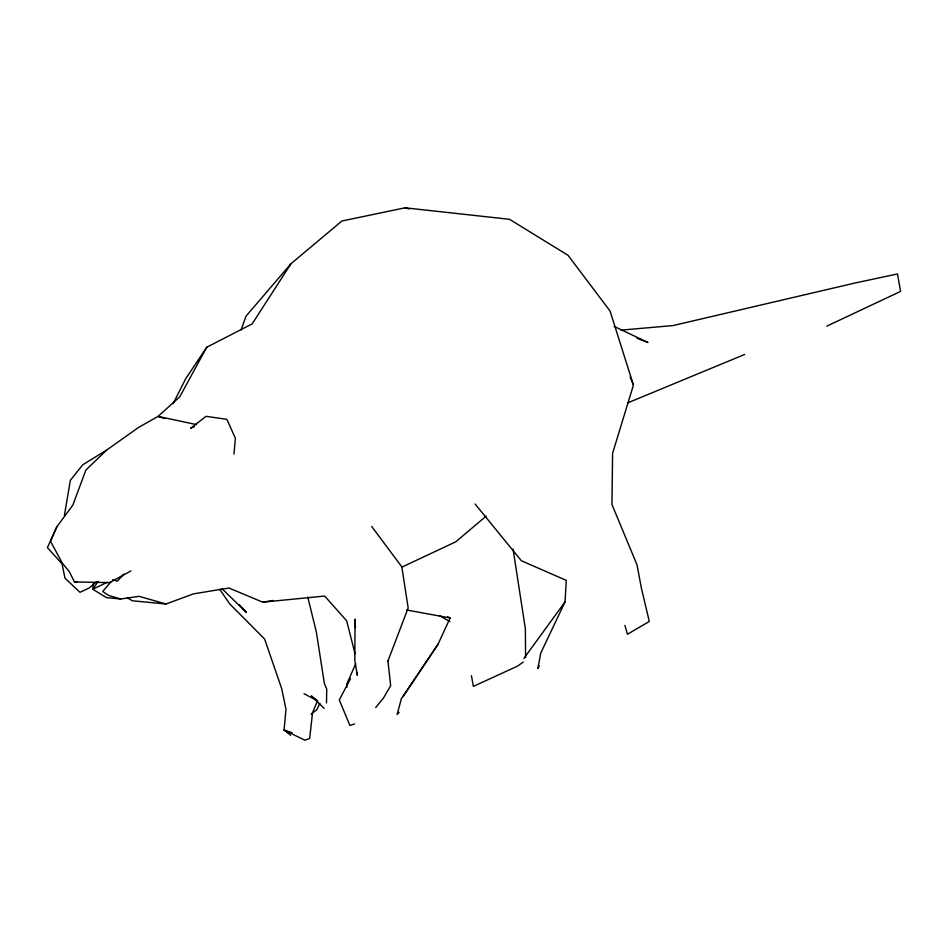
<?xml version="1.0" encoding="UTF-8"?>
<svg xmlns="http://www.w3.org/2000/svg" width="948" height="948" viewBox="0 0 948 948"><rect width="100%" height="100%" fill="white"/><g stroke="black" fill="none" stroke-linecap="round" stroke-linejoin="round"><path stroke-width="1.42" d="M326.503 702.978L326.74 689.16L324.346 683.378L316.348 631.984L307.768 597.027M539.282 666.017L537.871 668.553L540.727 653.16L565.055 601.861L566.276 580.366L521.376 560.754L475.102 504.016M233.966 454.116L235.388 438.26L226.833 419.312L206.048 416.326L190.667 428.271L194.328 426.6M93.52 583.115L92.774 589.229L106.437 597.607L120.692 599.006L139.06 596.328L166.007 604.006L193.522 593.851L228.989 588.021L262.75 602.181L324.666 596.055L346.684 620.845L355.062 653.812M64.393 515.499L70.353 480.352L82.677 464.828L106.626 450.099L138.467 427.489L158.079 416.397L179.788 396.774L206.747 347.241L252.144 323.896L290.989 263.722L341.92 221.002L405.08 207.813L509.526 219.308L568.018 255.285L610.05 311.027L633.442 385.042L612.609 453.239L611.958 504.502L637.02 564.854L641.31 587.772L649.297 621.461L627.457 634.236L624.91 625.396M241.065 329.916L246.089 316.075L290.989 263.722M355.749 663.683L346.613 684.468L346.897 687.371M324.109 708.381L311.382 695.962L317.533 700.845L312.544 712.6L309.652 738.563L304.877 740.187L284.068 730.055L285.988 709.317L281.757 688.852L264.634 639.059L229.677 603.852L219.64 589.229M106.626 450.099L85.877 470.054L72.842 505.118L56.844 526.792L50.493 541.225L62.224 562.982L69.382 571.798L74.465 581.954L109.755 582.593L130.907 570.921M56.844 526.792L47.4 547.612L62.07 563.882L64.95 578.126L79.976 592.31L89.112 588.033L96.601 581.728M403.019 696.804L438.047 644.237L450.134 617.966L447.515 616.662M319.867 703.357L316.739 709.815L311.145 714.105M173.069 403.741L185.678 378.762L206.747 347.241M350.547 678.543L339.301 699.944L349.895 725.504L354.54 723.917M438.047 644.237L401.383 698.605L397.165 714.437L399.108 712.304M98.237 581.302L92.774 589.229L107.397 582.226M523.806 658.564L565.055 601.861M375.669 707.611L383.561 697.882L390.671 685.7L387.886 660.483L387.827 661.301L408.161 608L401.834 566.892L371.758 526.531M110.904 581.835L102.728 591.505L108.534 595.368L120.692 599.006M123.892 574.05L117.303 581.231L112.717 579.69M486.182 516.091L455.775 541.818L401.976 567.082M523.272 662.071L517.466 666.171L473.372 686.376L471.44 675.64M826.775 326.159L900.6 291.392L897.472 273.948L855.096 283.002L672.938 325.591L620.893 330.129M627.505 402.971L744.713 354.434M262.75 602.181L272.906 600.487M74.465 581.954L77.226 581.622M166.007 604.006L132.341 600.783L127.352 597.785M406.585 609.991L450.134 617.966M196.58 424.633L158.079 416.397L164.976 418.613M405.08 207.813L409.346 208.951M292.15 732.745L284.068 730.055L290.657 735.328M637.056 338.329L647.994 342.512L614.28 326.479M304.024 693.711L317.533 700.845M439.765 615.809L449.945 621.615M222.022 588.744L246.326 612.349L239.346 604.86M630.088 376.996L633.442 385.042M513.069 549.141L525.37 628.761L525.583 657.545M355.453 627.813L355.085 619.163L354.789 660.329L357.325 675.367L357.242 672.488"/></g></svg>
